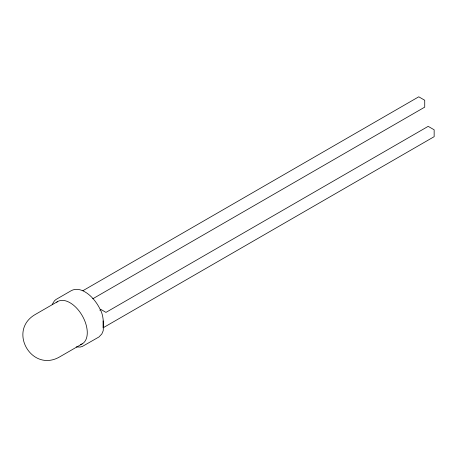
<?xml version="1.0" encoding="UTF-8"?>
<svg xmlns="http://www.w3.org/2000/svg" width="457" height="457" viewBox="0 0 457 457"><rect width="100%" height="100%" fill="white"/><g stroke="black" fill="none" stroke-linecap="round" stroke-linejoin="round"><path stroke-width="0.69" d="M52.149 304.522L54.474 300.775L56.051 299.449L70.961 290.841C78.136 286.636 86.482 291.943 91.594 297.073C94.833 300.386 97.524 304.208 99.655 308.326C103.733 315.136 103.602 323.053 103.208 330.725L101.837 333.947L98.952 336.975L82.226 346.52L80.204 347.04L76.256 346.909M57.748 301.506L35.08 314.593C7.369 330.742 31.704 372.889 59.547 356.963L82.214 343.875M82.877 290.726L418.761 96.804L424.724 100.249L424.724 107.138L92.76 298.792M99.826 310.2L101.008 309.515L105.967 312.382L428.186 126.355L434.15 129.799L434.15 136.683L103.088 327.818L103.088 320.934M56.731 302.203A24.467 14.127 60 0 1 82.477 316.095A24.467 14.127 60 0 1 80.512 344.618"/></g></svg>
